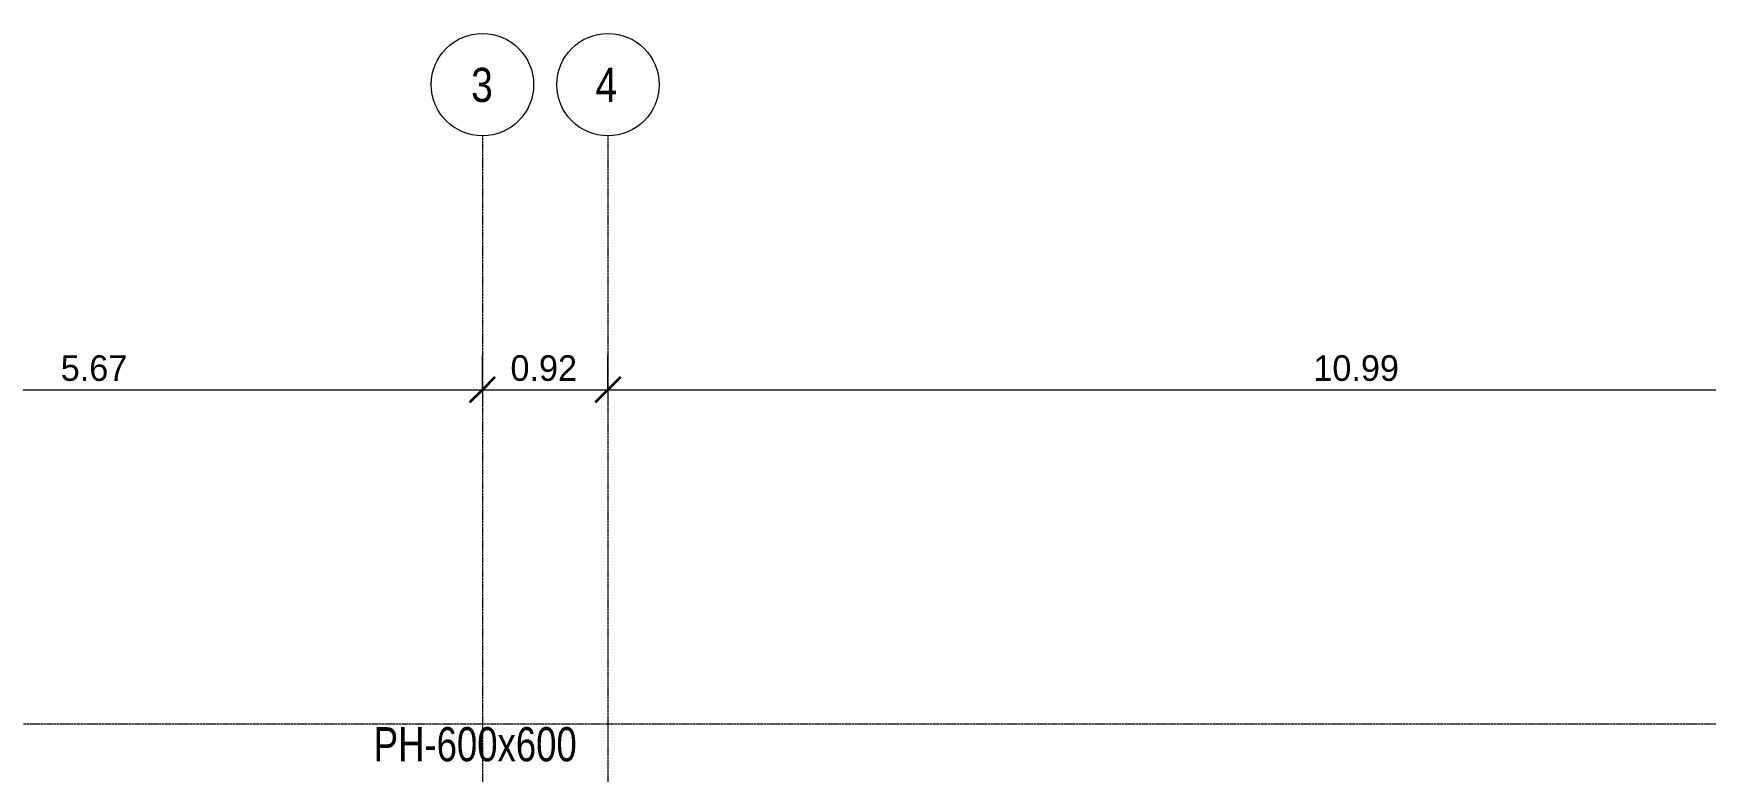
# Model space of a CAD drawing. Header units: centimetres. Extents: x -13763 to -5005, y -754 to 6606.
# Drawn here: x -12877 to -11652, y 6065 to 6606 of the extents above; entities that cross this region are included whole.
import ezdxf

# ---------------------------------------------------------------- set-up
doc = ezdxf.new("R2010")
doc.units = ezdxf.units.CM
doc.linetypes.add('Grid Line', pattern=[2.2225, 1.27, -0.3175, 0.3175, -0.3175])
for name, color, linetype, lineweight in [('A-ANNO-DIMS', 7, 'Continuous', 9), ('A-ANNO-DIMS-125', 7, 'Continuous', 9), ('S-COLS-IDEN', 7, 'Continuous', 9), ('S-GRID', 7, 'Continuous', 9), ('S-GRID-IDEN', 7, 'Continuous', 9)]:
    doc.layers.add(name, color=color, linetype=linetype, lineweight=lineweight)
doc.styles.add('Century Gothic', font='GOTHIC.TTF', dxfattribs={"width": 0.8, "height": 25})
doc.styles.add('Century Gothic_1', font='GOTHIC.TTF', dxfattribs={"height": 18.75})
doc.styles.add('Saira Condensed', font='SairaCondensed-Regular.ttf', dxfattribs={"height": 25})
doc.dimstyles.new('FCA_N_Cotas_E100_1', dxfattribs={"dimscale": 30.48, "dimtxt": 19.578155, "dimasz": 0.615157, "dimexe": 0.82021, "dimexo": 0.82021, "dimgap": 0.04101, "dimtad": 1, "dimlfac": 0.01, "dimrnd": 0.01, "dimzin": 0, "dimdsep": 46, "dimtxsty": 'Century Gothic_1', "dimblk1": 'OBLIQUE', "dimblk2": 'OBLIQUE', "dimsah": 1, "dimcen": 0.09, "dimdle": 0.82021, "dimadec": 3, "dimazin": 2, "dimtfac": 1, "dimtdec": 4, "dimtix": 1, "dimtmove": 0, "dimatfit": 3, "dimfxl": 1, "dimtvp": 1, "dimtolj": 1, "dimtzin": 0, "dimarcsym": 2})

# ---------------------------------------------------------------- blocks, each defined once
blk = doc.blocks.new('Grid - 3mm-1819951-N01 - Planta - Detalle planta 02')
at = {"layer": 'S-GRID-IDEN', "color": 253, "true_color": 0xaaaaaa}
blk.add_circle((0, 0), 0.3, dxfattribs=at)
blk = doc.blocks.new('DIMBLOCK22-N01 - Planta - Detalle planta 02')
at = {"layer": 'A-ANNO-DIMS-125'}
for p, q in [((-13115.2, 6345.2), (-13115.2, 6370.2)), ((-12548.3, 6345.2), (-12548.3, 6370.2)), ((-13115.2, 6345.2), (-12548.3, 6345.2)), ((-13115.2, 6345.2), (-13115.2, 6333.4)), ((-12548.3, 6345.2), (-12548.3, 6333.4))]:
    blk.add_line(p, q, dxfattribs=at)
at = {"layer": 'A-ANNO-DIMS-125', "lineweight": 35}
for p, q in [((-13115.2, 6345.2), (-13124.5, 6335.8)), ((-13115.2, 6345.2), (-13105.8, 6354.5)), ((-12548.3, 6345.2), (-12557.7, 6335.8)), ((-12548.3, 6345.2), (-12538.9, 6354.5))]:
    blk.add_line(p, q, dxfattribs=at)
at = {"layer": 'A-ANNO-DIMS-125', "color": 0, "insert": (-12857.2, 6370.4), "char_height": 18.75, "width": 61.158, "attachment_point": 1, "line_spacing_factor": 0.984502, "style": 'Century Gothic_1'}
blk.add_mtext('5.67', dxfattribs=at)
blk = doc.blocks.new('_Oblique')
at = {"color": 0, "linetype": 'ByBlock', "lineweight": -2}
blk.add_line((-0.5, -0.5), (0.5, 0.5), dxfattribs=at)
blk = doc.blocks.new('DIMBLOCK23-N01 - Planta - Detalle planta 02')
at = {"layer": 'A-ANNO-DIMS-125'}
for p, q in [((-12548.3, 6345.2), (-12548.3, 6370.2)), ((-12456.4, 6345.2), (-12456.4, 6370.2)), ((-12548.3, 6345.2), (-12456.4, 6345.2)), ((-12548.3, 6345.2), (-12548.3, 6333.4)), ((-12456.4, 6345.2), (-12456.4, 6333.4))]:
    blk.add_line(p, q, dxfattribs=at)
at = {"layer": 'A-ANNO-DIMS-125', "lineweight": 35}
for p, q in [((-12548.3, 6345.2), (-12557.7, 6335.8)), ((-12548.3, 6345.2), (-12538.9, 6354.5)), ((-12456.4, 6345.2), (-12465.8, 6335.8)), ((-12456.4, 6345.2), (-12447, 6354.5))]:
    blk.add_line(p, q, dxfattribs=at)
at = {"layer": 'A-ANNO-DIMS-125', "color": 0, "insert": (-12527.8, 6370.4), "char_height": 18.75, "width": 61.158, "attachment_point": 1, "line_spacing_factor": 0.984502, "style": 'Century Gothic_1'}
blk.add_mtext('0.92', dxfattribs=at)
blk = doc.blocks.new('DIMBLOCK24-N01 - Planta - Detalle planta 02')
at = {"layer": 'A-ANNO-DIMS-125'}
for p, q in [((-12456.4, 6345.2), (-12456.4, 6370.2)), ((-11357.4, 6345.2), (-11357.4, 6370.2)), ((-12456.4, 6345.2), (-11332.4, 6345.2)), ((-12456.4, 6345.2), (-12456.4, 6333.4)), ((-11357.4, 6345.2), (-11357.4, 6333.4))]:
    blk.add_line(p, q, dxfattribs=at)
at = {"layer": 'A-ANNO-DIMS-125', "lineweight": 35}
for p, q in [((-12456.4, 6345.2), (-12465.8, 6335.8)), ((-12456.4, 6345.2), (-12447, 6354.5)), ((-11357.4, 6345.2), (-11366.7, 6335.8)), ((-11357.4, 6345.2), (-11348, 6354.5))]:
    blk.add_line(p, q, dxfattribs=at)
at = {"layer": 'A-ANNO-DIMS-125', "color": 0, "insert": (-11939.7, 6370.4), "char_height": 18.75, "width": 78.686, "attachment_point": 1, "line_spacing_factor": 0.984502, "style": 'Century Gothic_1'}
blk.add_mtext('10.99', dxfattribs=at)

msp = doc.modelspace()

# ---------------------------------------------------------------- linework, layer by layer
at = {"layer": 'S-GRID', "color": 253, "linetype": 'Grid Line', "true_color": 0xaaaaaa}
for p, q in [((-12548.304, 6531.109), (-12548.304, 803.611)), ((-12456.389, 6531.109), (-12456.389, 803.611)), ((-13529.113, 6100.445), (-10816.285, 6100.445))]:
    msp.add_line(p, q, dxfattribs=at)

# ---------------------------------------------------------------- block references
at = {"layer": 'S-GRID-IDEN', "color": 253, "true_color": 0xaaaaaa, "xscale": 125, "yscale": 125, "zscale": 125, "rotation": 180}
for p in [(-12548.304, 6568.609), (-12456.389, 6568.609)]:
    msp.add_blockref('Grid - 3mm-1819951-N01 - Planta - Detalle planta 02', p, dxfattribs=at)

# ---------------------------------------------------------------- texts
at = {"layer": 'S-COLS-IDEN', "insert": (-12627.916, 6098.014), "char_height": 25, "width": 186.79319, "attachment_point": 1, "style": 'Century Gothic'}
msp.add_mtext('PH-600x600', dxfattribs=at)
at = {"layer": 'S-GRID-IDEN', "color": 253, "true_color": 0xaaaaaa, "char_height": 25, "attachment_point": 1, "style": 'Saira Condensed'}
for s, insert, width in [('3', (-12556.587, 6580.924), 19.04008), ('4', (-12465.547, 6580.924), 21.0443)]:
    msp.add_mtext(s, dxfattribs=dict(at, insert=insert, width=width))

# ---------------------------------------------------------------- dimensions: what is measured, and where the dimension line sits
at = {"layer": 'A-ANNO-DIMS'}
for base, p1, p2, override, picture, middle in [((-12548.304, 6345.156), (-13115.164, 6358.414), (-12548.304, 6358.414), {"dimpost": '<>', "dimfxl": 566.859958}, 'DIMBLOCK22-N01 - Planta - Detalle planta 02', (-12831.734, 6356.252)), ((-12456.389, 6345.156), (-12548.304, 6358.414), (-12456.389, 6358.414), {"dimpost": '<>', "dimfxl": 91.915084}, 'DIMBLOCK23-N01 - Planta - Detalle planta 02', (-12502.347, 6356.252)), ((-11357.354, 6345.156), (-12456.389, 6358.414), (-11357.354, 6358.414), {"dimpost": '<>', "dimfxl": 1099.035067}, 'DIMBLOCK24-N01 - Planta - Detalle planta 02', (-11906.872, 6356.252))]:
    dim = msp.add_linear_dim(base=base, p1=p1, p2=p2, dimstyle='FCA_N_Cotas_E100_1', override=override, dxfattribs=at)
    dim.commit()
    dim.dimension.update_dxf_attribs({"geometry": picture, "text_midpoint": middle})

doc.saveas('drawing.dxf')
